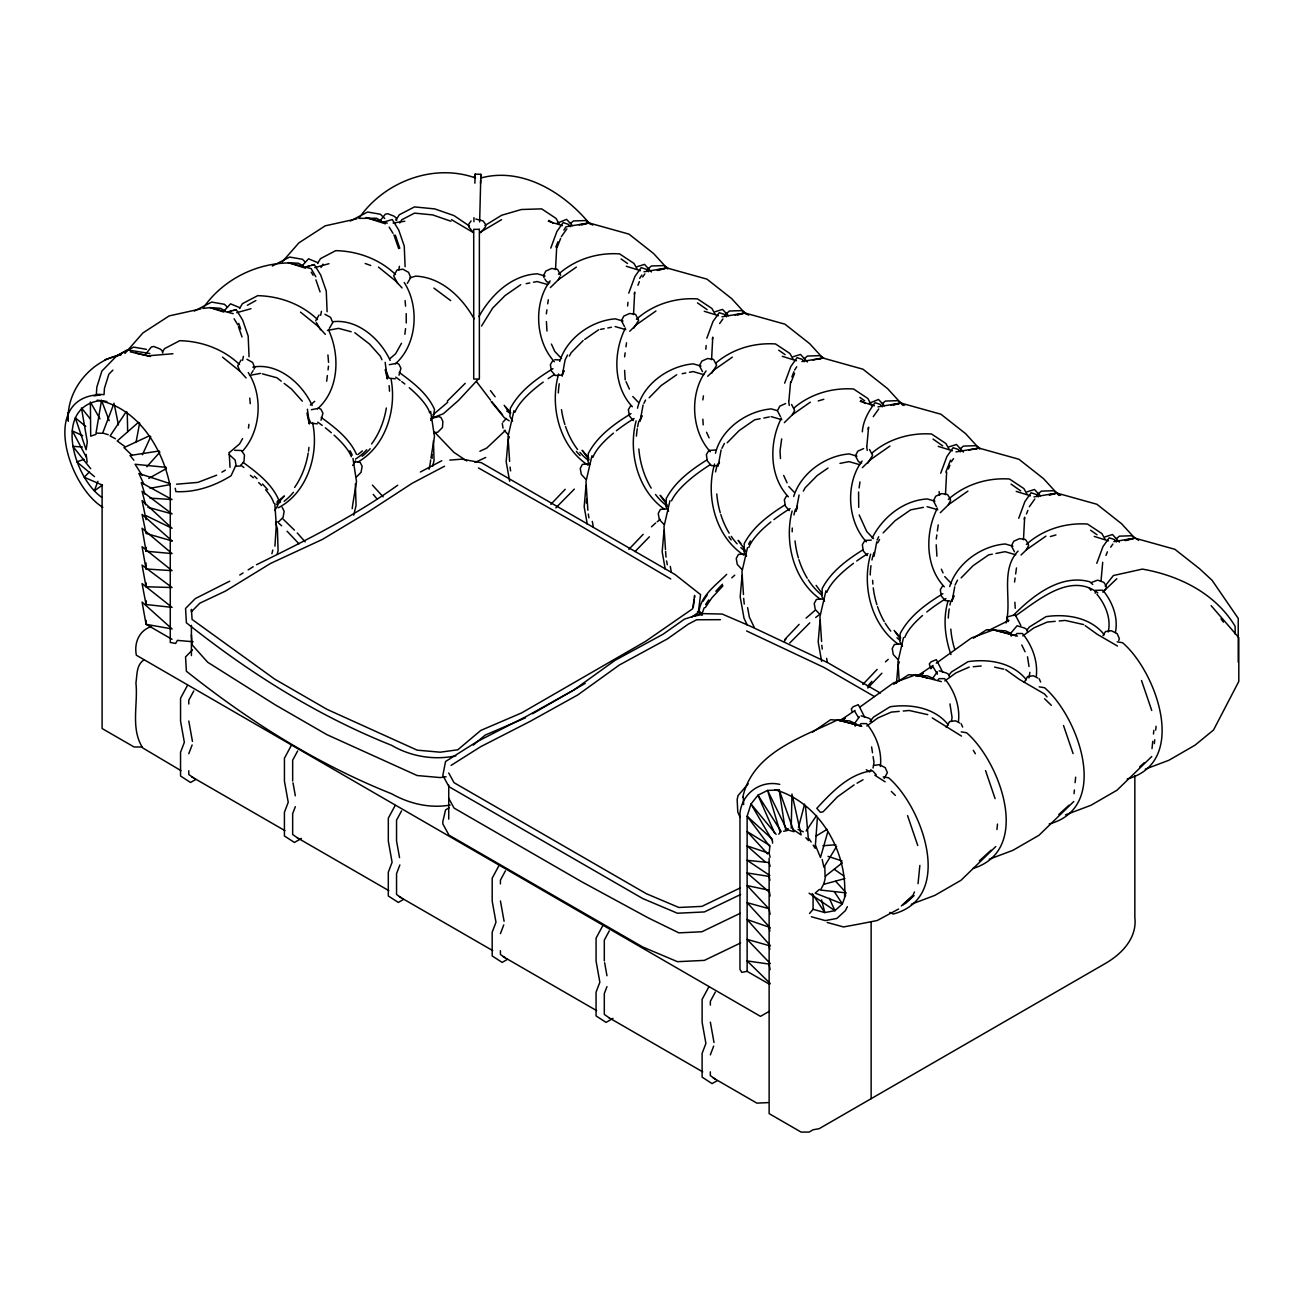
<?xml version="1.0" encoding="UTF-8"?>
<svg xmlns="http://www.w3.org/2000/svg" width="1304" height="1304" viewBox="0 0 1304 1304"><rect width="100%" height="100%" fill="white"/><g stroke="black" fill="none" stroke-linecap="round" stroke-linejoin="round"><path stroke-width="1.5" d="M473.939 221.696L473.971 217.638M479.644 221.924L480.85 174.328L475.194 174.133L474.265 177.393M791.218 828.236L791.984 794.022M844.536 896.386C847.796 851.805 819.271 802.139 774.983 789.768M474.884 183.196L475.194 174.133L475.063 177.947M480.54 183.408L480.671 179.87M480.703 178.143L480.85 174.328M1095.213 593.238L1095.376 590.337L1102.842 590.207C1112.459 601.78 1118.424 617.477 1115.425 632.473M274.932 546.148L276.301 525.3L274.818 503.491M817.38 817.918L815.179 848.317L813.158 845.171M586.034 485.267L584.176 506.816L587.305 524.322M586.327 502.985L586.653 499.204M664.029 530.304L662.171 551.837L665.284 569.343M742.058 575.325L740.183 596.857L744.013 618.259L747.322 625.187M820.037 620.345L818.178 641.878L821.65 661.34M896.5 683.003L898.032 665.382L899.336 661.91M556.694 247.059L555.52 269.569M627.615 305.967L627.941 302.3M705.839 349.195L706.165 345.527M788.904 400.915L790.583 382.105M862.335 431.852C862.987 421.078 868.66 411.086 875.065 402.659L880.33 404.436L882.286 406.799M866.883 445.935L868.578 427.142L868.236 429.277M946.639 472.195L945.465 494.705M1101.016 581.079L1102.711 562.285M918.049 883.688L919.858 865.432M996.941 829.54L997.495 824.063M1074.04 793.631L1074.398 789.979M1075.115 782.677L1075.653 777.2M1152.019 748.61L1152.752 741.308M1153.469 734.005L1153.828 730.354M1154.35 743.573L1154.741 739.727M1155.703 730.126L1156.077 726.279M770.126 857.217L769.132 853.354L769.93 845.595L747.127 831.561L767.648 853.957M249.048 356.774L248.184 336.09L242.691 320.181L236.236 309.618L228.07 311.966L230.906 311.151M327.108 311.721L326.261 291.036L320.751 275.128L314.297 264.565L306.13 266.912L308.966 266.097M405.104 266.701L404.24 246L398.747 230.107L392.292 219.545L384.126 221.892M248.461 428.119L248.917 424.338M326.668 381.208L327.353 375.552M328.037 369.896L328.494 366.131M404.876 334.297L405.56 328.641M406.245 322.984L406.212 313.628M546.343 313.873L546.898 309.847M547.729 303.816L548.283 299.79M624.6 356.872L625.154 352.846M625.969 346.815L626.523 342.789M702.872 399.904L703.426 395.878M781.683 438.877L780.02 450.956L780.477 458.535M858.586 491.967L858.717 507.354M859.124 487.94L859.955 481.909M936.272 538.992L936.826 534.966M937.38 530.956L938.212 524.909M1006.101 622.97C1012.214 599.579 999.858 570.451 1018.065 551.07M1014.561 582.024L1015.115 577.998M1015.653 573.972L1016.484 567.941M559.742 361.387C566.849 338.209 591.331 320.621 615.309 318.844L622.986 321.045M637.477 408.217C643.133 383.898 669.05 365.821 693.288 363.865L700.981 366.082M693.255 607.24L694.347 599.661M715.472 453.254C721.145 428.934 747.062 410.858 771.3 408.902L777.07 410.564M793.712 496.465C800.819 473.287 825.302 455.699 849.279 453.922L856.956 456.123M949.703 586.539C956.81 563.344 981.309 545.773 1005.27 543.98L1012.947 546.197M550.777 248.119L556.922 231.444L563.181 222.593L568.462 224.369L570.402 226.717M628.772 293.139L634.918 276.464L641.177 267.613L646.442 269.39L648.381 271.754M634.331 294.231L634.689 292.096L633.516 314.606M706.833 338.192L712.978 321.534L719.237 312.683L724.502 314.443L726.442 316.807M712.408 339.284L712.75 337.149L711.577 359.659M784.666 383.164L790.827 366.489L797.086 357.638L802.351 359.415L804.291 361.762M940.722 473.238L946.867 456.579L953.126 447.728L958.407 449.505L960.347 451.852M1018.734 518.275L1024.879 501.6L1031.138 492.749L1036.403 494.526L1038.343 496.873M1024.308 519.351L1024.651 517.232L1023.477 539.742M1096.794 563.328L1102.939 546.653L1109.199 537.802L1114.48 539.579L1116.42 541.942M430.972 457.932L434.476 436.514L430.662 411.461M101.696 497.28C73.774 477.802 52.16 405.952 101.516 400.393L96.007 433.107L102.038 433.287M873.044 768.023L873.99 762.433L873.093 756.613M880.379 766.459C882.14 751.153 876.255 735.472 866.557 723.622L860.95 723.606L860.069 724.861M951.431 721.193L952.067 717.461L949.964 703.899M958.456 721.503C960.2 706.181 954.332 690.501 944.634 678.65L939.01 678.634L938.13 679.889M1028.938 677.901L1029.899 672.31M1036.289 676.352C1038.049 661.03 1032.165 645.366 1022.466 633.516L1016.843 633.499L1015.963 634.738M643.1 404.941L640.117 421.127L641.405 415.78M718.113 466.164L721.096 449.978M799.075 494.998L796.092 511.184L797.396 505.838M874.087 556.205L876.744 541.828M954.724 586.849L952.083 601.242L953.371 595.879M136.138 441.828L139.642 422.887M242.593 360.36L243.375 356.383M320.654 315.307L321.436 311.33M398.649 270.27L399.431 266.309M825.497 876.532L823.9 884.291L844.91 878.554M68.215 420.312C66.537 389.651 91.443 360.214 121.321 354.574M513.988 410.662L508.006 436.53L509.619 461.355M591.983 455.699L585.985 481.551L587.615 506.392A65.102 53.105 84.4 0 0 587.876 510.174M669.963 500.72L663.981 526.588L665.48 549.506M747.534 547.598L741.96 571.608L743.476 594.526M825.954 590.777L819.955 616.645L821.585 641.47M903.509 637.656L897.951 661.666L899.189 680.769M563.426 370.743L562.122 376.106L565.105 359.92L567.566 355.014M271.9 553.727L272.797 550.043M277.133 554.428L278.078 550.598L277.41 528.805L275.682 523.344M353.71 515.129L356.057 505.577L355.389 483.768M432.651 466.278L434.053 460.556L433.45 440.719M798.488 827.453L804.601 804.112M1108.204 631.984C1111.35 618.552 1105.433 604.534 1096.892 594.2M827.681 832.229L820.493 857.51L815.407 845.236M558.634 374.003C549.408 405.886 559.302 446.522 588.055 465.202M636.091 420.899C628.006 451.836 637.46 490.385 664.469 509.212M714.559 464.028C705.334 495.911 715.228 536.531 743.981 555.227M792.115 510.989C784.03 541.91 793.5 580.476 820.509 599.302M870.648 554.151C861.553 585.496 871.023 625.072 898.505 644.323M948.041 601.014C942.808 618.373 944.992 637.689 950.942 654.559M742.807 797.103C752.718 752.489 801.08 737.722 837.51 719.889L861.536 726.165M845.677 894.74L842.384 903.884L834.951 910.681L824.829 912.555L813.077 909.328L809.507 913.517M97.881 481.306L94.361 490.826L102.478 485.023M701.585 614.836L704.225 607.745M509.359 436.775L508.055 440.247L506.18 461.779L509.652 481.241M114.067 403.18L102.69 433.026L108.248 434.721M188.787 753.712L192.112 744.975M295.323 806.703L292.666 813.696L292.666 834.495L297.654 837.999M399.872 864.927L396.546 873.664L396.546 894.462L401.534 897.967M500.426 933.648L503.751 924.911M606.963 986.623L604.306 993.615L604.306 1014.414L609.294 1017.919M710.338 1054.838L713.679 1046.101M870.29 771.332L870.974 769.556M946.28 727.453L949.556 721.601L955.441 720.786L959.744 723.019M1024.276 682.432L1027.552 676.564L1033.436 675.765L1037.739 677.982M1118.702 640.46L1119.386 638.683L1117.169 633.695L1111.432 630.745L1105.531 631.543L1102.956 635.635M555.879 246.961L557.916 241.827M791.887 376.905L793.908 371.77M945.84 472.097L950.567 460.116M557.069 247.401L560.655 238.404M637.933 285.234L639.367 281.631M790.957 382.447L794.56 373.449M948.448 468.935L949.882 465.332M1026.46 513.955L1027.894 510.369M1105.955 555.423L1107.406 551.82M914.446 891.936L913.012 895.245L901.341 905.921M253.987 369.244L254.753 367.565L252.601 362.414L246.929 359.285M315.682 320.833L319.056 314.998M142.429 454.721L150.759 436.596M625.464 328.037C613.076 352.145 612.962 386.261 632.358 406.734M781.438 418.095C769.05 442.203 768.936 476.319 788.349 496.791M937.413 508.152C925.041 532.26 924.911 566.376 944.324 586.849M847.356 906.687L845.383 910.665L836.858 918.44L825.253 920.591L811.3 916.745M643.915 403.311L645.562 400.051M721.911 448.332L724.372 443.441M877.07 540.019L878.7 536.759M955.05 585.056L957.511 580.15M558.308 279.936L559.872 276.839M792.278 415.014L794.625 410.369L791.561 404.484M948.269 505.055L950.6 500.426L950.078 498.487L947.535 494.542L941.602 493.597L935.75 496.205L933.419 500.85L936.484 506.734M1026.248 550.092L1028.595 545.447L1028.074 543.523L1025.531 539.563L1019.598 538.617L1013.746 541.241L1011.415 545.887L1014.463 551.755M502.969 422.105L506.376 418.437M187.417 685.513L180.555 698.243L180.555 721.193L184.353 742.318L180.539 752.294L180.539 776.01L190.547 782.481L195.763 779.466M193.791 690.941L188.787 700.215L188.787 703.997M291.297 745.481L284.435 758.211L284.435 781.177L288.233 802.302L284.419 812.262L284.419 835.994L294.427 842.466L301.387 838.439M297.671 750.925L292.666 760.183L292.666 780.998M395.177 805.464L388.315 818.178L388.315 841.145L392.096 862.27L388.299 872.246L388.299 895.962L398.307 902.433L403.523 899.418M401.55 810.892L396.546 820.167L396.546 840.966L399.546 857.624M499.041 865.432L492.195 878.162L492.195 901.113L495.976 922.238L492.178 932.213L492.178 955.946L502.17 962.401L507.403 959.385M505.43 870.86L500.426 880.135L500.426 883.916M602.921 925.416L596.075 938.13L596.075 961.097L599.856 982.222L596.058 992.181L596.058 1015.914L606.05 1022.385L613.027 1018.359M609.31 930.844L604.306 940.119L604.306 960.918M708.968 986.639L702.122 999.353L702.122 1022.32L705.904 1043.444L702.106 1053.42L702.106 1077.137L712.098 1083.608L717.33 1080.592M715.342 992.067L710.354 1001.342L710.354 1005.123M824.291 882.971L820.493 890.045L846.329 892.914M569.359 356.057L571.152 352.732L583.165 340.523M803.329 491.135L805.122 487.826L817.135 475.601L828.024 468.054M872.229 537.916C882.645 517.215 903.607 500.296 927.274 498.959L934.968 501.16M877.755 542.823L879.548 539.497M242.577 438.584L239.643 443.833L229.39 452.602M401.485 343.294L395.601 353.775L389.749 358.796M552.863 360.409L550.369 364.647L551.396 370.906L555.325 375.519L561.828 375.063L564.322 370.841M630.859 405.446L628.365 409.668L629.376 415.927L633.32 420.556M639.824 420.084L642.318 415.862M717.819 465.12L719.466 462.301M786.834 495.504L784.34 499.725L785.35 505.985L789.295 510.597M795.799 510.141L797.461 507.321M942.808 585.545L940.314 589.783L941.341 596.042L945.27 600.655L949.817 600.932M951.773 600.199L954.267 595.961M162.527 351.933L164.5 348.673L179.74 340.686C201.778 341.192 223.522 349.162 239.528 364.549M239.496 308.543L242.462 303.636L257.703 295.666C279.741 296.155 301.485 304.125 317.491 319.513M317.54 263.522L320.507 258.616L335.747 250.645C357.785 251.134 379.529 259.105 395.536 274.492M320.963 267.483L323.001 264.125M836.663 846.345L823.9 867.193L822.172 859.483M478.927 316.546C491.005 295.046 511.478 275.046 537.313 273.807L545.007 276.024M481.567 326L492.684 308.07L505.17 295.503L520.72 284.712M274.704 510.5L277.573 505.887L278.534 499.448C271.444 483.491 256.937 472.521 243.212 462.464M352.699 465.479L355.568 460.85M430.695 420.442L433.547 415.829L434.509 409.391C427.419 393.433 412.912 382.463 399.187 372.406M395.862 220.148L399.317 214.769L414.46 206.912L434.754 208.901L454.004 215.6L469.522 226.097M399.774 222.968L401.795 219.74L414.542 213.122L432.7 214.915L450.923 221.24M241.077 360.018L237.687 365.87L239.838 371.021L246.097 377.997M251.379 373.417L253.123 370.646M329.358 328.38L332.748 322.544L330.597 317.394L324.924 314.264M407.353 283.359L410.744 277.507L408.576 272.357L402.903 269.227L397.052 269.961L393.661 275.812L397.638 283.457M884.145 778.472L887.421 772.604L885.188 767.632L879.45 764.666L873.566 765.464M563.85 230.058L566.017 226.766L588.919 222.935L628.968 234.117L653.646 253.579L667.746 268.966M639.693 278.371L641.845 275.079M794.592 370.059L796.744 366.783M126.129 411.82L110.106 435.96L115.453 438.763M702.921 601.405L707.208 594.983M705.366 607.55L711.788 597.949L722.938 585.838M784.128 641.617L786.263 638.422M806.133 831.023L816.614 815.424M1013.208 615.472C1032.475 596.009 1060.201 573.646 1089.769 581.763L1092.752 584.437M561.388 236.611L566.865 228.852M642.66 276.986L644.844 273.889M719.629 323.588L722.905 318.942M873.256 416.677L878.749 408.934M951.333 461.746L953.517 458.633M1029.329 506.767L1034.822 499.008M1110.682 547.175L1112.882 544.078M471.103 220.93L468.625 224.386L468.625 226.7L473.499 232.699M1103.754 591.543L1106.232 588.088L1106.232 585.773L1103.754 582.317L1097.756 580.15L1091.774 582.317M859.369 716.841L854.446 723.622L855.212 726.198M932.425 678.602L937.348 671.821M870.029 721.519L873.435 717.135L890.094 706.768C910.942 703.72 934.609 707.632 948.399 724.91M949.116 674.95L951.398 672.016L968.057 661.65C988.905 658.601 1012.572 662.53 1026.362 679.791M1027.112 629.913L1029.378 626.996L1046.053 616.629C1066.884 613.581 1090.568 617.493 1104.341 634.771M145.64 354.134L151.329 347.011L153.742 346.473L159.854 348.853L162.087 350.499L162.755 353.058M223.636 311.411L230.531 303.832L240.066 307.777M301.615 266.391L308.526 258.811L318.062 262.74M379.611 221.37L385.283 214.231L387.712 213.693L393.824 216.073L396.041 217.719L396.726 220.278M1105.124 586.034L1113.371 575.537L1142.337 569.098C1179.158 575.488 1215.409 593.434 1235.132 626.311L1235.132 634.103M633.777 328.135L638.65 320.311L635.586 314.427L629.653 313.482L623.801 316.106L621.47 320.751L624.518 326.636M711.772 373.156L716.629 365.332L713.565 359.464L707.632 358.518L701.796 361.127L699.449 365.772L702.514 371.656M867.747 463.213L872.604 455.389L869.556 449.505M931.154 668.349L932.784 666.442L937.446 674.152M748.203 783.818L738.031 795.603L737.151 799.531L737.787 812.099L740.183 817.412M124.923 353.449L142.918 332.927L169.21 315.894L200.93 308.852M282.186 261.925L298.893 242.87L325.185 225.837L356.921 218.811M812.522 732.163L830.648 719.726L849.556 720.884L856.63 724.144M146.814 466.767L159.919 452.129M778.732 834.152L781.161 831.447L757.966 795.196L767.583 790.42L779.189 790.028L793.973 831.707L785.155 829.132L788.187 828.692M321.012 420.23L322.952 413.27L320.931 409.244L318.942 408.233L311.346 409.717M276.578 504.534L284.402 495.96L276.79 502.105M399.008 375.193L400.931 368.233L398.926 364.223L396.938 363.213L389.325 364.696M550.858 504.338L565.186 489.293M555.814 507.892L574.331 489.114M628.854 549.375L643.165 534.33M635.032 551.576L649.376 536.808M784.829 639.416L799.14 624.371M789.768 642.97L809.768 622.856M862.824 684.453L877.136 669.408M867.763 688.007L881.879 673.223M465.218 383.327L447.256 401.159M477.72 379.757L458.535 400.409L443.327 413.759L430.597 418.6M480.687 232.699L485.577 226.7L485.577 224.386L483.083 220.93L475.846 219.056M89.471 471.836L84.238 477.248L102.103 485.006L102.103 728.528L134.067 746.98L142.071 746.98M112.877 370.108L108.851 374.232L104.45 388.266L104.043 394.623L96.366 394.33L96.822 387.19L101.875 371.07L116.643 355.943L127.238 349.88L149.813 353.514M649.147 397.769L661.161 385.544L676.711 374.753M727.159 442.806L739.156 430.581L754.706 419.79L760.167 418.731M883.134 532.863L895.147 520.638L910.681 509.848L923.428 507.37M961.129 577.884L973.126 565.659L988.676 554.868L992.311 554.167M192.487 649.865L185.559 656.89L186.39 671.234C248.982 721.079 317.068 764.062 391.591 793.761C409.309 803.72 429.912 808.643 450.124 805.057M1102.728 592.097L1116.843 578.699M356.514 476.889L361.061 472.325L362.137 466.31L360.132 462.284L353.791 461.649M550.369 287.565L558.601 279.512L576.368 267.092M629.734 331.249L636.596 324.533L655.977 310.988M707.73 376.269L714.576 369.57L732.359 357.133M784.34 422.643L792.571 414.59L810.338 402.17M862.335 467.663L870.567 459.611L889.947 446.066M940.314 512.7L948.546 504.648L967.943 491.086M1021.048 555.031L1026.541 549.669L1045.922 536.123M995.767 846.557L961.015 880.281L934.886 895.359L911.3 904.242M1073.762 801.52L1039.011 835.261L1012.882 850.338L989.28 859.206M1151.758 756.499L1116.99 790.224L1090.877 805.318L1065.466 814.87M905.335 903.623L914.088 895.604M979.337 860.901L990.991 850.224M1058.783 814.544L1068.987 805.187M1139.68 766.833L1144.048 762.84M903.02 904.976L913.338 895.555M651.478 526.8L655.635 523.034M726.703 574.331C716.206 584.925 701.503 595.064 699.14 610.663L702.514 615.032M731.788 577.819L734.739 575.162M806.084 618.096L814.723 610.647M885.449 661.878L888.22 659.368M138.469 422.317L117.213 440.98L124.858 446.538M819.417 889.393L815.179 893.11L842.384 903.884L834.576 892.099M505.447 430.418L486.718 448.087L479.905 451.233M242.169 451.526C261.061 431.265 263.294 395.552 248.265 372.553M310.319 405.071L314.704 401.306M317.361 408.902C339.236 390.043 340.165 354.818 328.559 329.993M395.324 363.881C417.313 344.582 419.627 306.375 404.224 282.512M570.5 223.489L573.45 220.963L585.724 220.555L592.701 225.119M647.012 269.781L651.446 265.983L663.703 265.592L667.697 267.89M725.008 314.802L729.425 311.02L741.699 310.613L748.675 315.177M804.47 358.567L807.42 356.041L819.694 355.65L823.688 357.948M882.466 403.604L885.4 401.061L897.674 400.67L904.666 405.234M960.445 448.625L963.395 446.098L975.669 445.691L979.663 448.005M1036.957 494.917L1041.391 491.119L1053.648 490.728L1060.641 495.276M1116.42 538.682L1119.37 536.156L1131.644 535.748L1138.62 540.312M432.928 414.835L447.761 402.251M473.254 745.122L485.088 735.146L525.561 717.803M558.454 274.248C575.097 259.382 597.444 252.373 619.612 253.889L633.94 263.408L637.069 268.885M636.417 319.284C653.043 304.419 675.39 297.41 697.558 298.926L711.902 308.445L715.016 313.922M715.88 363.05C732.31 348.918 754.038 342.544 775.521 343.946L789.865 353.465L792.979 358.942M793.875 408.07C810.306 393.938 832.017 387.581 853.517 388.983L867.861 398.486L871.805 405.674M871.903 453.107C888.334 438.975 910.045 432.602 931.545 434.004L945.889 443.523L949.002 449M948.35 499.383C964.993 484.517 987.34 477.508 1009.508 479.024L1023.852 488.544L1026.965 494.02M1026.362 544.42C1043.004 529.538 1065.352 522.529 1087.52 524.061L1101.864 533.564L1104.977 539.041M143.831 660.02C136.203 664.958 137.197 675.097 135.926 682.937C138.208 704.307 130.319 728.708 142.755 747.942L180.963 770.631M357.834 454.623L362.398 450.923M550.125 280.898C533.287 303.196 535.194 341.029 554.396 361.713M706.1 370.955C689.278 393.254 691.169 431.086 710.37 451.771M862.091 461.013C845.253 483.311 847.16 521.127 866.345 541.828M842.319 862.808L825.073 876.418L824.796 866.769M657.183 521.812L660.297 519.367M815.668 617.509L818.716 615.113M1015.506 615.847C1037.968 600.41 1070.356 571.918 1097.789 592.847M557.004 223.294L566.539 219.349L572.407 225.625M868.953 403.392L878.489 399.448L884.373 405.723M866.818 725.969L877.918 717.933L891.251 712.114L899.222 711.381M944.813 680.949L955.897 672.913L969.231 667.077M1022.792 635.928L1033.893 627.876L1047.226 622.057L1055.197 621.34M859.906 707.061L893.484 682.937L915.506 674.869L941.374 681.617M936.305 663.182L971.48 637.917L993.501 629.832L1017.511 636.107M854.104 784.91L837.461 796.826L823.15 811.74L820.412 812.359L816.809 808.333C831.805 792.115 849.621 773.174 872.572 770.794L876.239 774.772M584.714 339.447L598.715 329.733M691.674 617.102L698.325 612.472L700.574 594.624L675.097 574.542L481.372 462.708L461.877 459.155L449.815 460.1M839.906 720.639L855.033 710.484M917.902 675.602L933.012 665.447M397.72 485.218C353.514 516.759 305.006 540.883 256.546 564.713M893.745 684.274L908.627 674.706L927.551 675.863L934.626 679.123M973.403 638.21L986.639 629.702L1005.563 630.859L1010.861 633.304M451.054 765.415L480.687 746.687L530.125 721.373L577.753 694.951L619.335 665.024L667.371 638.911L688.284 624.143L696.678 619.759L720.444 619.677M448.983 807.779L445.544 809.963L442.822 821.569L442.822 823.867L448.967 835.13L642.676 946.965L677.461 961.684L704.388 960.38L740.607 942.955M485.039 225.445L501.632 215.258L521.372 209.504L541.665 208.868L556.009 218.387L559.123 223.864M229.732 581.16L195.258 598.617L185.559 608.446L186.39 622.79C248.982 672.636 317.068 715.619 391.591 745.317C410.939 756.548 433.841 760.411 455.781 755.847M239.789 574.999L243.131 572.945M248.167 569.864L253.188 566.767M815.75 836.239L827.16 829.328M552.994 368.641C536.368 378.796 519.546 390.858 510.304 408.478L509.945 416.465L512.602 421.111M630.973 413.661C614.363 423.833 597.525 435.878 588.3 453.515L587.941 461.486L589.701 464.583M707.306 459.693C691.316 469.668 675.179 481.469 666.279 498.536L665.92 506.506L668.577 511.168M785.301 504.729C769.311 514.705 753.158 526.506 744.274 543.556L743.916 551.543L746.573 556.189M863.232 549.669C847.241 559.644 831.104 571.445 822.205 588.511L821.862 596.482L824.519 601.144M942.89 593.695C926.264 603.85 909.442 615.912 900.2 633.532L899.841 641.503L902.498 646.165M479.872 232.503L501.567 219.659M841.781 720.264L845.204 718.259L839.727 720.574M918.049 676.238L923.183 673.239L915.881 676.32M116.349 356.09L133.676 347.108L146.472 349.342M194.329 311.053L211.655 302.072L224.467 304.305L227.32 307.141M272.324 266.032L289.651 257.051L302.463 259.284L305.315 262.104M350.303 221.012L367.63 212.014L380.442 214.263L384.729 218.501M221.892 472.178L225.364 470.173M151.492 626.523C138.99 630.37 133.937 643.068 136.35 655.227L760.509 1016.37L769.311 1011.285M532.57 713.761L585.17 683.394M857.07 783.199L863.02 779.759M247.369 305.283L255.91 300.507M148.786 478.372L166.439 468.527M898.586 909.018L877.184 920.526L858.179 924.243L843.541 926.948L827.176 922.45M420.361 472.015L441.779 460.736M444.55 466.213L412.097 483.328L368.266 511.869L322.495 539.367L270.661 563.377L225.413 591.103L199.838 603.182L191.411 611.723L191.411 609.408L192.095 619.449L274.883 679.254L326.929 709.311L417.166 750.159L440.214 752.196L457.769 749.8L480.768 730.436L521.633 712.913L645.659 641.307L692.701 608.723L694.624 595.455L694.624 597.754M988.351 630.614L1008.986 620.345M740.118 887.991L701.878 906.378L678.895 907.486L646.344 893.713L454.036 782.693L448.739 772.979M740.607 894.511L704.388 911.936L677.461 913.24L642.676 898.521L448.967 786.687L442.822 775.424L445.544 761.52L476.514 741.943L526.082 716.564L573.385 690.321L614.983 660.378L663.035 634.249L684.372 619.188L701.389 613.581L722.253 614.07L750.028 626.05L827.812 662.725L880.33 693.043M740.118 913.354L701.878 931.757L678.895 932.865L648.332 917.934L581.356 881.569L454.036 808.056L448.739 798.358M358.046 461.975C385.609 446.196 396.742 409.619 391.135 379.529M278.241 507.827C307.646 492.537 319.333 453.662 312.552 422.61M149.764 435.634L123.978 447.614L132.209 455.455M474.982 462.415L485.707 457.476M785.627 403.539L779.776 406.163L777.445 410.809L780.493 416.677M863.623 448.576L857.771 451.184L855.424 455.829L858.488 461.714L861.683 462.953M637.216 266.668L644.518 264.37L651.429 271.965M715.211 311.705L722.514 309.407L728.398 315.666M793.191 356.725L800.509 354.427L807.404 362.007M949.182 446.783L956.484 444.485L963.395 452.064M1027.161 491.804L1034.463 489.505L1040.347 495.781M1105.156 536.841L1112.459 534.526L1119.37 542.122M216.676 475.178L197.882 482.398L176.529 484.208M1145.271 769.148L1168.857 760.281L1194.986 745.203L1213.535 729.995L1238.8 681.438L1238.8 637.64L1211.139 605.659M431.347 418.372L438.861 416.579L440.996 417.508L442.871 421.453L442.48 427.484L437.704 432.26L433.694 432.765M84.043 459.301L76.806 461.877L94.54 476.661M96.04 434.346L90.709 436.172L90.383 402.023L99.984 418.91M105.053 359.627L120.571 354.851M1127.178 778.961C1189.215 762.433 1156.403 671.593 1122.548 642.709L1117.186 641.829M1049.198 823.981C1111.236 807.453 1078.424 716.613 1044.553 687.73L1039.206 686.849M973.012 868.464C1032.866 850.159 999.875 761.454 966.574 732.75L961.211 731.87M818.211 400.931L823.818 399.301M1050.356 536.547L1055.963 534.917M311.526 265.364L314.297 264.565M233.465 310.417L236.236 309.618M409.994 277.785L415.764 276.122C441.6 277.361 462.072 297.361 474.151 318.861M314.753 267.646L328.95 263.701M236.757 312.683L250.955 308.722M581.617 224.94L588.919 222.935L579.025 224.956M657.786 270.482L666.914 267.972L706.964 279.137L731.642 298.6L745.741 313.987M737.608 314.998L744.894 312.993L784.943 324.174L809.637 343.637L822.449 357.622M819.238 359.024L822.889 358.013L862.938 369.195L887.616 388.657L903.004 405.446M893.582 405.055L900.868 403.05L940.934 414.232L965.612 433.678L979.711 449.065M975.213 449.081L978.864 448.071L1018.913 459.252L1043.591 478.715L1058.978 495.504M1049.557 495.112L1056.859 493.091L1096.909 504.273L1121.587 523.735L1134.399 537.721M1125.727 540.638L1134.839 538.128L1174.888 549.31L1199.582 568.756L1212.052 580.264L1238.229 618.406L1238.229 662.188M693.875 616.254L701.438 614.608M783.655 831.3L787.225 830.55L767.583 790.42L780.102 832.05M657.004 269.993L666.914 267.972L643.997 271.786M735 315.014L744.894 312.993L721.992 316.823M812.979 360.034L822.889 358.013L801.878 361.534M890.974 405.071L900.868 403.05L877.967 406.881M968.97 450.092L978.864 448.071L955.962 451.901M1048.938 494.721L1056.859 493.091L1033.942 496.922M1124.944 540.149L1134.839 538.128L1113.844 541.633M526.18 283.653L529.832 282.935M533.466 282.234L537.118 281.534L547.81 284.598M600.541 329.374L604.176 328.673M607.811 327.972L611.462 327.255M682.171 373.694L685.806 372.993M689.441 372.292L693.092 371.575L703.785 374.655M763.818 418.03L769.278 416.97M839.972 463.393L849.067 461.632L859.76 464.713M995.963 553.466L1005.058 551.69L1015.767 554.77M769.653 984.357L747.127 971.35L741.764 972.376L739.971 969.296L739.971 813.288C741.862 793.549 760.411 779.922 779.727 784.372M332.813 321.729C357.394 318.649 380.491 339.056 390.124 360.458M327.467 330.417L338.535 328.347L351.2 331.754M252.862 367.125C278.111 362.365 302.283 383.604 312.161 405.479M249.504 375.438L260.555 373.368M150.058 488.283L170.058 484.632M159.267 450.972L130.025 455.52L133.888 460.214M393.091 223.017L404.778 221.24M93.855 395.878L99.821 394.998M481.323 177.882C522.594 166.83 564.42 192.976 589.767 223.946M446.066 776.776L440.214 777.575L417.166 775.538L326.929 734.674L274.883 704.633L207.646 662.22L192.095 644.828L191.411 634.787M939.108 670.794L946.574 673.076L948.741 674.461L949.508 677.037M861.129 715.831L868.594 718.096L870.746 719.498L871.512 722.057M1059.19 620.981L1065.172 620.427L1083.689 624.583M973.224 666.719L981.195 666.002M903.216 711.022L909.198 710.484L927.714 714.625M395.308 378.812L388.967 378.16L385.446 369.488M317.312 423.849L310.971 423.197L308.966 419.171M275.617 522.154L278.518 521.91L283.082 517.362L284.158 511.331L282.137 507.321M172.976 353.743L148.02 355.796L130.27 351.852M822.889 845.726L835.88 844.747M768.056 1102.613L756.89 1103.135L713.19 1077.903M234.655 450.32L241.338 450.483L244.435 454.884L244.027 461.306L240.343 466.001L235.551 466.196M193.106 641.747L177.425 640.378L175.632 643.459L170.27 642.432L170.27 487.044C163.293 448.983 137.882 407.337 97.197 400.132M146.064 586.751L172.063 587.533L142.071 565.137L146.064 586.751L146.064 582.807M554.836 359.676L559.367 359.953M100.359 394.623C39.022 396.921 68.819 487.044 102.869 507.321M715.358 450.01L708.838 450.467L706.344 454.705L707.371 460.964L711.299 465.577L715.847 465.854M871.333 540.068L864.813 540.524L862.335 544.762L863.346 551.005L867.274 555.634M150.058 498.144L172.063 499.546L141.272 482.643L144.858 494.086M146.064 568.984L172.063 570.663L142.071 546.686L146.064 568.984L146.064 563.051M82.445 446.979L72.845 446.343L90.709 468.707M588.756 463.8L582.383 464.403L580.247 468.478L581.307 474.395L585.724 479.138M666.751 508.821L660.362 509.44L658.243 513.515L659.302 519.416L663.72 524.159M744.731 553.858L738.357 554.461L736.238 558.536L737.282 564.436L741.699 569.196M822.726 598.878L816.353 599.481L814.218 603.556L815.277 609.473L819.694 614.217M900.722 643.915L894.332 644.518L892.213 648.593L893.273 654.494L897.674 659.253M146.064 551.217L172.063 553.581L142.071 528.234L146.064 551.217L146.064 547.256M166.244 467.354L135.094 464.273L142.201 475.52M146.064 604.518L172.063 607.371L142.071 583.589L146.064 604.518L146.064 600.573M883.216 776.907L888.578 777.787C922.433 806.671 955.245 897.511 893.207 914.039L889.768 912.392M103.309 400.801L106.895 401.599M994.593 667.11L1003.852 669.197M135.779 353.123L150.498 356.497M475.52 177.98C433.352 162.804 383.832 181.908 358.893 218.371L376.481 218.241L381.143 220.898M1015.865 635.684L993.501 629.832M861.667 726.198L837.51 719.889M387.272 223.114L366.098 217.556L385.413 223.815M233.204 313.661L210.123 307.614L202.919 308.412C223.962 277.622 261.485 260.197 298.502 263.278L303.147 265.935M915.506 674.869L927.177 677.917M262.365 373.857L276.855 377.752L281.24 381.143M147.922 507.289L172.063 513.923L142.071 491.315L145.559 504.844M615.097 326.554L625.79 329.635M771.104 416.612L781.797 419.692M927.079 506.669L937.772 509.75M548.299 221.24L562.464 225.657M626.279 266.26L640.46 270.694M704.274 311.281L718.439 315.715M782.27 356.318L796.434 360.735M860.249 401.339L874.43 405.772M938.244 446.375L952.409 450.793M1016.224 491.396L1030.404 495.813M1094.219 536.417L1108.384 540.85M305.478 268.216L288.102 262.593L311.2 268.64L315.812 276.758M223.636 311.998L210.123 307.614L220.506 308.298L225.152 310.955M170.221 483.67L138.892 473.482L143.668 483.833M828.007 856.353L842.123 860.982M769.132 853.354L747.127 845.937L765.481 862.091M365.202 263.489L370.727 265.494M549.734 282.838L546.539 281.599L544.844 278.974M797.983 829.409L803.313 831.789M82.69 435.666L72.372 430.923L86.374 457.264M746.589 630.957L824.046 667.469L874.397 696.532M146.064 515.667L172.063 528.299L142.071 500.54L146.064 519.611M697.477 611.772L701.047 613.695M478.454 467.94L577.868 524.257L670.761 578.96M172.063 639.335L146.064 624.323L142.071 602.04L172.063 628.936L146.064 624.323L146.064 620.362M191.623 776.776L284.94 830.648M297.263 837.771L388.82 890.632M399.383 896.728L492.7 950.6M503.262 956.696L596.58 1010.584M608.886 1017.674L702.742 1071.872M1117.479 646.034L1097.365 634.38L1085.205 625.659M961.504 736.092L932.262 717.901M451.51 219.659L473.205 232.503M506.734 411.037L509.799 412.993M509.196 420.817L504.289 417.688L491.184 401.616M866.264 769.735L869.686 771.935M874.837 775.244L885.123 781.829M860.738 400.475L865.269 403.474M548.886 220.376L553.418 223.375M466.75 460.931L453.922 452.374L434.118 431.689M769.882 875.522L747.127 860.314L769.132 862.58L770.126 866.361M792.865 829.344L801.096 834.902L792.424 795.978M809.083 893.175L834.951 910.681L829.311 898.326M321.208 417.443C334.932 427.484 349.439 438.47 356.514 454.411M433.906 288.102L450.679 300.605M834.201 869.263L843.655 875.848M715.342 1079.141L710.338 1075.637L710.338 1071.855M505.414 957.951L500.426 954.446L500.426 950.665M193.774 778.015L188.787 774.511L188.787 770.729M1090.633 530.255L1097.055 534.77M1011.04 484.094L1020.673 490.874M933.045 439.073L942.678 445.838M859.874 397.427L864.699 400.817M778.667 350.157L785.089 354.655M697.477 302.87L707.11 309.635M621.095 258.974L627.517 263.473M1005.694 669.604L1019.369 679.4L1044.52 693.989L1047.031 696.906M354.818 332.732L369.488 344.028L380.295 356.139L381.925 359.741M284.174 383.409L291.509 389.065L302.332 401.159M378.486 267.092L395.731 281.045L402.072 287.956M300.49 312.112L317.752 326.065L325.348 334.362M222.511 357.133L239.757 371.086M85.754 426.457L75.306 417.834L86.129 449.798L87.303 441.926L81.451 407.973L90.106 418.633M768.529 891.496L747.127 872.946L769.132 876.418L769.93 880.233M283.082 519.09L294.443 530.141M278.779 523.23L281.664 525.789M229.113 454.493L235.095 459.97L236.008 464.99L231.101 475.716C214.638 486.001 195.486 492.619 175.893 491.624L175.241 488.299M1044.602 698.748L1051.317 705.334M891.317 791.43L895.343 795.375M770.24 983.542L747.127 960.934L769.132 964.08L770.126 969.654M372.439 485.121L383.148 496.824M297.247 532.961L305.152 541.845M287.092 531.233L298.942 543.801M944.732 576.596L951.464 583.621M873.484 538.601L866.769 531.576L859.173 514.933M788.757 486.539L794.136 492.162M632.782 396.498L638.161 402.105M561.535 358.502L554.803 351.477L551.429 344.077M770.387 963.689L747.127 939.385L769.132 945.628L769.849 949.426M805.872 837.739L808.496 840.526L805.464 806.198M769.018 908.872L747.127 885.595L769.132 890.257L770.126 896.011M504.175 430.304L507.729 434.118M835.701 881.341L845.008 891.463M770.387 928.024L747.127 902.678L769.132 908.709L770.126 914.283M770.517 945.856L747.127 919.548L769.132 927.177L769.849 931.105M895.44 631.918L900.738 637.982M740.786 543.377L738.145 540.345L745.089 549.929M665.447 501.388L660.15 495.324L667.11 504.892M588.772 457.867L582.154 450.287L589.115 459.872M505.496 406.783L510.793 412.846M373.221 494.379L376.921 498.78M776.108 834.364L750.99 804.014L757.966 795.196L774.69 833.24M491.804 401.648L502.611 414.9M490.451 390.63L495.112 396.775M476.612 381.746L490.614 400.165M769.572 846.296L747.127 816.271L750.99 804.014L771.935 839.874M1220.984 618.895L1223.396 622.138M320.556 329.716L316.399 322.561M894.12 630.402L899.907 638.373M816.125 585.382L821.927 593.353M504.175 405.267L509.962 413.254M1089.28 588.088L1090.943 590.386M812.131 893.599L824.829 912.555L821.536 899.858M809.132 838.879L811.153 842.025M389.195 227.124L392.96 233.286M311.216 272.161L313.09 275.242M234.084 318.747L237.85 324.908M854.788 711.446L858.521 717.607M973.322 750.354L975.359 753.728M1020.853 625.48L1015.197 614.754L1007.079 617.004L1008.106 621.617M1021.782 645.007L1025.058 651.755M754.119 627.094L749.327 617.069L747.648 607.664M941.358 569.196L943.053 572.896M783.704 475.455L787.078 482.855M706.572 432.276L709.099 437.834M626.034 381.697L629.408 389.097M1039.174 678.732L1040.657 682.041M961.178 723.753L962.662 727.078M101.516 400.393L109.21 420.719M393.906 234.834L398.682 248.608M315.91 279.855L320.083 291.917M238.453 326.636L242.022 336.97M1141.522 680.525L1151.725 710.436M1063.526 725.546L1073.094 753.598M985.547 770.582L995.099 798.635M907.551 815.603L917.755 845.53M395.356 235.225L399.79 248.265M238.746 323.408L240.653 328.999M930.877 668.724L929.296 663.932L931.137 661.78L936.337 659.677L942.808 672.408M852.343 712.131L851.284 708.936L853.126 706.784L858.325 704.682L864.813 717.412M306.962 412.96L308.461 417.622M1027.487 632.016L1026.721 629.441L1024.569 628.039L1017.104 625.773L1010.421 633.581L1011.187 636.14M560.655 275.291L557.59 269.406L551.657 268.461L545.806 271.085L543.475 275.731L543.996 277.654M385.267 369.961L387.321 378.942L385.169 362.349M307.288 414.998L309.325 423.979L307.418 409.212M114.459 405.153L118.436 424.876M710.354 1022.14L714.005 1042.499M604.648 962.759L606.963 975.734M500.426 900.934L504.094 921.309M293.009 782.84L295.323 795.799M188.787 721.014L192.454 741.389M826.638 658.324L827.306 662.09M670.289 566.392L671.299 572.048M592.309 521.372L593.304 527.012M502.268 423.458L503.034 428.087M1027.503 656.808L1029.003 666.507M871.61 746.931L872.506 752.734M779.189 790.028L784.861 827.176M352.96 458.405L356.497 481.535L352.667 504.909A65.102 54.849 -86.9 0 1 352.178 508.674M939.076 491.575L939.597 495.292M866.687 446.473L867.241 450.467M788.692 401.453L789.262 405.446M86.178 454.444L87.156 462.105M405.088 300.605L405.577 306.195M327.923 354.933L328.559 362.382M249.765 398.095L250.254 403.686M772.571 843.117L772.294 839.157L747.127 816.271L747.127 971.35M936.223 544.795L936.908 556.172M702.856 419.203L703.198 424.876M624.616 370.369L625.187 379.839M546.409 321.566L546.979 331.037M1014.887 602.236L1015.213 608.3M229.194 452.406L229.993 467.288M743.28 797.282L743.655 804.584M67.987 412.749L68.281 421.371M431.999 454.542L432.129 458.372M127.238 412.162L127.662 431.657M1134.839 775.57L1134.839 917.625A102.413 59.136 0 0 1 1105.091 963.623L819.189 1128.677L813.077 1129.769L809.083 1132.084L801.096 1132.084L769.132 1113.616L769.132 858.228M871.137 921.781L871.137 1098.701M813.077 894.56L813.077 909.328M448.739 785.155L448.739 819.124M191.411 625.349L191.411 655.553M821.911 595.211A65.102 44.743 80.4 0 1 808.268 579.84M807.241 578.21A65.102 44.743 80.4 0 1 798.912 559.677M798.374 557.884A65.102 44.743 80.4 0 1 795.049 540.932M667.403 506.294A65.102 44.743 80.4 0 1 655.537 494.493M651.201 488.12A65.102 44.743 80.4 0 1 638.846 448.967M514.917 412.308A65.102 20.603 -29.7 0 1 543.181 382.121M548.153 378.649A65.102 20.603 -29.7 0 1 554.477 374.541M904.813 637.363A65.102 20.603 -29.7 0 1 922.515 615.537M926.802 611.967A65.102 20.603 -29.7 0 1 946.003 598.585M826.817 592.342A65.102 20.603 -29.7 0 1 853.468 563.344M856.728 560.981A65.102 20.603 -29.7 0 1 868.024 553.548M748.887 547.387A65.102 20.603 -29.7 0 1 770.876 521.991M773.94 519.595A65.102 20.603 -29.7 0 1 790.077 508.609M899.907 640.248A65.102 44.743 80.4 0 1 896.973 637.754M890.746 631.103A65.102 44.743 80.4 0 1 885.237 623.231M884.242 621.552A65.102 44.743 80.4 0 1 877.543 606.653M876.907 604.697A65.102 44.743 80.4 0 1 873.256 587.859M872.865 584.078A65.102 44.743 80.4 0 1 872.637 580.313M317.736 422.17A65.102 18.028 31.8 0 1 322.202 425.43M325.332 427.842A65.102 18.028 31.8 0 1 331.314 432.749M334.068 435.177A65.102 18.028 31.8 0 1 351.314 456.693M386.326 407.989A65.102 47.237 -80.7 0 1 371.624 443.93M366.766 449.766A65.102 47.237 -80.7 0 1 355.454 459.089M395.731 377.133A65.102 18.028 31.8 0 1 400.181 380.409M401.762 381.616A65.102 18.028 31.8 0 1 404.859 384.044M409.293 387.728A65.102 18.028 31.8 0 1 429.717 413.009M240.947 465.251A65.102 16.512 33.8 0 1 243.897 467.517M254.313 476.156A65.102 16.512 33.8 0 1 257.035 478.633M262.528 484.028A65.102 16.512 33.8 0 1 267.646 489.766M671.527 500.834A65.102 20.603 -29.7 0 1 710.452 464.583M308.934 447.402A65.102 47.237 -80.7 0 1 308.494 451.168M308.2 453.042A65.102 47.237 -80.7 0 1 294.623 487.419M280.507 502.007A65.102 47.237 -80.7 0 1 277.328 504.126M745.334 551.282A65.102 44.743 80.4 0 1 740.884 547.631M737.086 543.817A65.102 44.743 80.4 0 1 731.234 536.368M729.132 533.108A65.102 44.743 80.4 0 1 720.819 514.575M720.264 512.782A65.102 44.743 80.4 0 1 716.776 493.955M587.892 460.1A65.102 44.743 80.4 0 1 579.938 452.406M577.558 449.456A65.102 44.743 80.4 0 1 565.528 426.522M564.893 424.566A65.102 44.743 80.4 0 1 561.486 409.619M592.896 457.345A65.102 20.603 -29.7 0 1 613.418 433.14M616.401 430.744A65.102 20.603 -29.7 0 1 634.103 418.551M948.285 618.096A65.102 45.298 80.6 0 1 949.214 608.903M949.931 605.023A65.102 45.298 80.6 0 1 950.861 601.193M870.224 574.966A65.102 45.298 80.6 0 1 870.974 565.659M871.952 559.986A65.102 45.298 80.6 0 1 873.973 552.44M867.453 686.491A65.102 11.165 -40 0 1 871.854 681.34M822.27 649.082A65.102 53.105 84.4 0 1 821.83 645.252M792.196 531.836A65.102 45.298 80.6 0 1 792.294 528.038M793.957 514.966A65.102 45.298 80.6 0 1 795.407 509.261M748.61 544.241A65.102 18.973 -31.6 0 1 750.419 540.997M744.291 604.062A65.102 53.105 84.4 0 1 743.704 598.324M705.627 604.632A65.102 11.165 -40 0 1 708.757 599.954M715.863 591.282A65.102 11.165 -40 0 1 722.465 584.241M667.306 564.73A65.102 53.105 84.4 0 1 666.588 560.932M666.051 557.118A65.102 53.105 84.4 0 1 665.611 551.413M731.185 539.921A65.102 45.298 80.6 0 1 728.92 536.792M715.586 471.869A65.102 45.298 80.6 0 1 717.412 464.224M954.838 649.702A65.102 44.743 80.4 0 1 950.795 629.082M588.935 517.818A65.102 53.105 84.4 0 1 588.316 514.004M636.433 436.106A65.102 45.298 80.6 0 1 637.265 428.788M637.591 426.848A65.102 45.298 80.6 0 1 638.895 421.078M430.662 459.888A65.102 54.849 -86.9 0 1 429.081 469.31M510.614 470.891A65.102 53.105 84.4 0 1 510.076 467.06M580.101 455.52A65.102 45.298 80.6 0 1 576.384 451.363M558.324 392.96A65.102 45.298 80.6 0 1 559.269 383.767M250.384 475.324A65.102 18.028 31.8 0 1 253.318 477.769M258.648 482.578A65.102 18.028 31.8 0 1 261.631 485.495M265.608 489.799A65.102 18.028 31.8 0 1 273.742 503.067M293.449 492.309A65.102 47.743 -81 0 1 284.158 501.29M349.961 450.711A65.102 16.512 33.8 0 1 352.227 455.177M389.097 385.625A65.102 47.743 -81 0 1 389.505 391.216M370.206 448.723A65.102 47.743 -81 0 1 362.137 456.27M479.367 229.341L473.711 229.341L473.711 379.04L479.367 379.04L479.367 229.341M172.063 540.932L146.064 533.434L142.071 514.379L172.063 540.932"/></g></svg>
